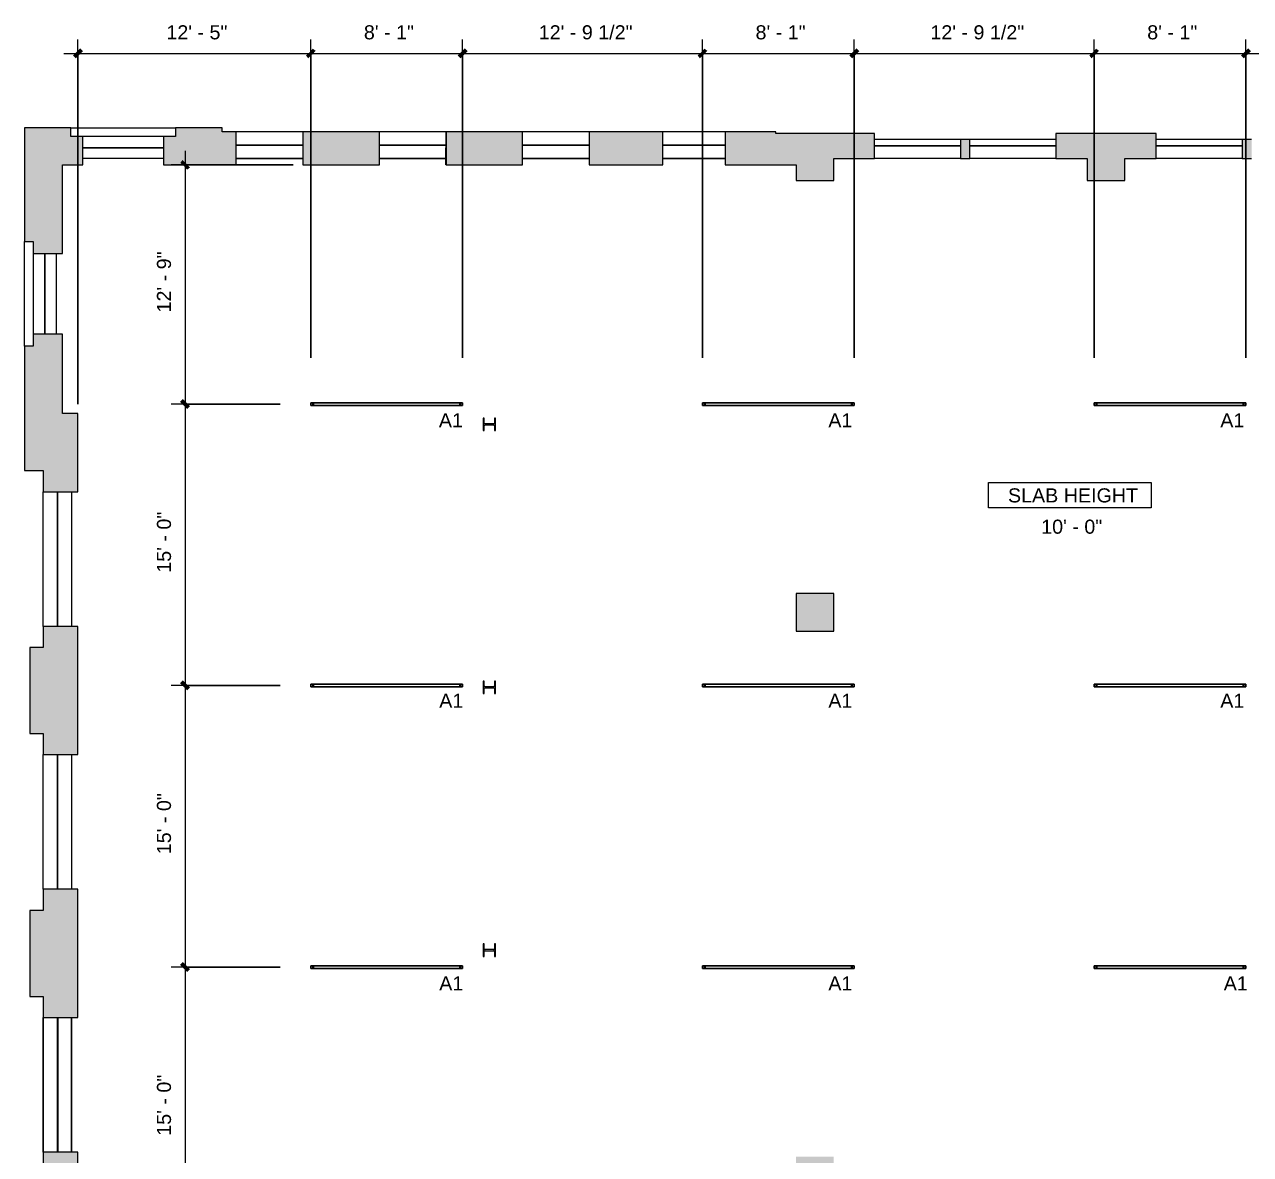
# Model space of a CAD drawing. Header units: inches. Extents: x 0 to 2024, y 708 to 2121.
# Drawn here: x 0 to 783, y 1399 to 2121 of the extents above; entities that cross this region are included whole.
import ezdxf

# ---------------------------------------------------------------- set-up
doc = ezdxf.new("R2010")
doc.units = ezdxf.units.IN
doc.header["$MEASUREMENT"] = 0
for name, color, linetype, lineweight in [('A-ANNO-DIMS', 211, 'Continuous', 9), ('A-ANNO-DIMS-96', 211, 'Continuous', 9), ('A-CLNG', 13, 'Continuous', 13), ('A-DETL', 90, 'Continuous', 9), ('A-DETL-GENF', 92, 'Continuous', 9), ('CORE', 7, 'Continuous', 9), ('E-LITE-EQPM', 33, 'Continuous', 9), ('E-LITE-EQPM-IDEN', 33, 'Continuous', 9), ('G-ANNO-TEXT', 231, 'Continuous', 9), ('Victor Bldg - 6th Floor_LINK_dwg', 8, 'Continuous', 9), ('WINDOWS', 7, 'Continuous', 9), ('WINDOWS SILL', 7, 'Continuous', 9)]:
    doc.layers.add(name, color=color, linetype=linetype, lineweight=lineweight)
doc.styles.add('Arial', font='arial.ttf', dxfattribs={"height": 9})
doc.styles.add('Swis721 Lt BT', font='swissl.ttf', dxfattribs={"height": 9})
doc.dimstyles.new('OTJ_-_3_32__Linear__1_2__Tolerance', dxfattribs={"dimscale": 12, "dimtxt": 9.497835, "dimasz": 0.375, "dimexe": 0.75, "dimexo": 0.5, "dimgap": 0.5, "dimtad": 1, "dimdec": 1, "dimrnd": 0.5, "dimzin": 3, "dimdsep": 46, "dimlunit": 4, "dimtxsty": 'Swis721 Lt BT', "dimblk1": 'OBLIQUE', "dimblk2": 'OBLIQUE', "dimsah": 1, "dimcen": 0.09, "dimdle": 0.75, "dimazin": 0, "dimtfac": 1, "dimtdec": 4, "dimtix": 1, "dimtmove": 0, "dimatfit": 3, "dimfxl": 1, "dimtvp": 1, "dimfrac": 2, "dimtolj": 1, "dimtzin": 0, "dimarcsym": 2})

# ---------------------------------------------------------------- blocks, each defined once
blk = doc.blocks.new('Victor Bldg - 6th Floor_LINK_dwg-6972721-Level 06  RCP')
at = {"layer": 'CORE'}
for p, q in [((269.25, 2052.5), (269.25, 2035.5)), ((269.38, 2031.38), (269.25, 2031.38)), ((299.75, 1865.93), (294.25, 1865.93)), ((294.25, 1865.18), (299.75, 1865.18)), ((299.75, 1697.93), (294.25, 1697.93)), ((294.25, 1697.18), (299.75, 1697.18)), ((299.75, 1529.93), (294.25, 1529.93)), ((294.25, 1529.18), (299.75, 1529.18))]:
    blk.add_line(p, q, dxfattribs=at)
at = {"layer": 'CORE', "flags": 128}
blk.add_lwpolyline([(269.38, 2052.5), (269.25, 2052.5)], close=True, dxfattribs=at)
for points in [[(269.25, 2031.38), (269.25, 2042.25), (269.38, 2042.25)], [(293.75, 1866.43), (293.75, 1869.56), (293, 1869.56), (293, 1861.56), (293.75, 1861.56), (293.75, 1864.68)], [(300.25, 1864.68), (300.25, 1861.56), (301, 1861.56), (301, 1869.56), (300.25, 1869.56), (300.25, 1866.43)], [(293.75, 1698.43), (293.75, 1701.56), (293, 1701.56), (293, 1693.56), (293.75, 1693.56), (293.75, 1696.68)], [(300.25, 1696.68), (300.25, 1693.56), (301, 1693.56), (301, 1701.56), (300.25, 1701.56), (300.25, 1698.43)], [(293.75, 1530.43), (293.75, 1533.56), (293, 1533.56), (293, 1525.56), (293.75, 1525.56), (293.75, 1528.68)], [(300.25, 1528.68), (300.25, 1525.56), (301, 1525.56), (301, 1533.56), (300.25, 1533.56), (300.25, 1530.43)]]:
    blk.add_lwpolyline(points, dxfattribs=at)
at = {"layer": 'CORE'}
for centre, start, end in [((294.25, 1866.43), 180, 270), ((294.25, 1864.68), 90, 180), ((299.75, 1866.43), 270, 0), ((299.75, 1864.68), 0, 90), ((294.25, 1698.43), 180, 270), ((294.25, 1696.68), 90, 180), ((299.75, 1698.43), 270, 0), ((299.75, 1696.68), 0, 90), ((294.25, 1530.43), 180, 270), ((294.25, 1528.68), 90, 180), ((299.75, 1530.43), 270, 0), ((299.75, 1528.68), 0, 90)]:
    blk.add_arc(centre, 0.5, start, end, dxfattribs=at)
at = {"layer": 'WINDOWS'}
for p, q in [((37.25, 2042.5), (88.75, 2042.5)), ((37.25, 2042.25), (88.75, 2042.25)), ((135.25, 2044.25), (177.75, 2044.25)), ((135.25, 2044), (177.75, 2044)), ((226.75, 2044.25), (269.25, 2044.25)), ((226.75, 2044), (269.25, 2044)), ((318.25, 2044.25), (360.75, 2044.25)), ((318.25, 2044), (360.75, 2044)), ((407.75, 2044.25), (447.75, 2044.25)), ((407.75, 2044), (447.75, 2044)), ((598, 2043.5), (543, 2043.5)), ((598, 2043.25), (543, 2043.25)), ((659, 2043.5), (604, 2043.5)), ((659, 2043.25), (604, 2043.25)), ((778, 2043.5), (723, 2043.5)), ((778, 2043.25), (723, 2043.25)), ((12.88, 1923.25), (12.88, 1974.75)), ((13.12, 1923.25), (13.12, 1974.75)), ((21, 1736.5), (21, 1822.5)), ((21.25, 1736.5), (21.25, 1822.5)), ((21, 1568.5), (21, 1654.5)), ((21.25, 1568.5), (21.25, 1654.5))]:
    blk.add_line(p, q, dxfattribs=at)
at = {"layer": 'WINDOWS', "flags": 128}
for points in [[(21, 1486.5), (21, 1400.5)], [(21.25, 1486.5), (21.25, 1400.5)]]:
    blk.add_lwpolyline(points, close=True, dxfattribs=at)
at = {"layer": 'WINDOWS SILL'}
for p, q in [((29.5, 2055), (96.5, 2055)), ((177.75, 2052.5), (135.25, 2052.5)), ((269.25, 2052.5), (226.75, 2052.5)), ((360.75, 2052.5), (318.25, 2052.5)), ((447.75, 2052.5), (407.75, 2052.5)), ((88.75, 2049.5), (37.25, 2049.5)), ((598, 2047.5), (543, 2047.5)), ((659, 2047.5), (604, 2047.5)), ((778, 2047.5), (723, 2047.5)), ((88.75, 2035.5), (37.25, 2035.5)), ((135.25, 2035.5), (177.75, 2035.5)), ((226.75, 2035.5), (269.25, 2035.5)), ((318.25, 2035.5), (360.75, 2035.5)), ((407.75, 2035.5), (447.75, 2035.5)), ((598, 2035.5), (543, 2035.5)), ((659, 2035.5), (604, 2035.5)), ((778, 2035.5), (723, 2035.5)), ((0, 1915.5), (0, 1982.5)), ((5.5, 1974.75), (5.5, 1923.25)), ((20.25, 1974.75), (20.25, 1923.25)), ((12, 1736.5), (12, 1822.5)), ((30, 1822.5), (30, 1736.5)), ((12, 1568.5), (12, 1654.5)), ((30, 1654.5), (30, 1568.5))]:
    blk.add_line(p, q, dxfattribs=at)
at = {"layer": 'WINDOWS SILL', "flags": 128}
blk.add_lwpolyline([(12, 1486.5), (12, 1400.5)], close=True, dxfattribs=at)
blk.add_lwpolyline([(30, 1486.5), (30, 1400.5), (30, 1486.5), (30, 1400.5)], dxfattribs=at)
blk = doc.blocks.new('L-Pendant-Axis-Sculpt-Direct_Indirect - SCDI-F-8-4584194-Level 06  RCP')
at = {"layer": 'A-DETL-GENF'}
for p, q in [((48.5, 0.875), (-48.5, 0.875)), ((-48.5, 0.875), (-48.5, -0.875)), ((-48.5, 0.875), (48.5, 0.875)), ((-48.5, -0.875), (-48.5, 0.875)), ((48.5, -0.875), (48.5, 0.875)), ((48.5, 0.875), (48.5, -0.875)), ((-48.5, -0.875), (48.5, -0.875)), ((48.5, -0.875), (-48.5, -0.875))]:
    blk.add_line(p, q, dxfattribs=at)
for centre in [(-47, 0), (47, 0)]:
    blk.add_circle(centre, 0.25, dxfattribs=at)
blk = doc.blocks.new('DIMBLOCK1-Level 06  RCP')
at = {"layer": 'A-ANNO-DIMS-96'}
for p, q in [((102.61, 2040.38), (102.61, 1878.5)), ((171.75, 2031.38), (93.61, 2031.38)), ((102.61, 2031.38), (171.75, 2031.38)), ((163.26, 1878.5), (93.61, 1878.5)), ((102.61, 1878.5), (163.26, 1878.5))]:
    blk.add_line(p, q, dxfattribs=at)
at = {"layer": 'A-ANNO-DIMS-96', "lineweight": 50}
for p, q in [((102.61, 2031.38), (100.36, 2033.62)), ((102.61, 2031.38), (104.86, 2029.12)), ((102.61, 1878.5), (100.36, 1880.75)), ((102.61, 1878.5), (104.86, 1876.25))]:
    blk.add_line(p, q, dxfattribs=at)
at = {"layer": 'A-ANNO-DIMS-96', "color": 0, "insert": (84.59, 1937.07), "char_height": 9, "width": 42.8759, "attachment_point": 1, "rotation": 90, "line_spacing_factor": 1.005062, "style": 'Swis721 Lt BT'}
blk.add_mtext('12\' - 9"', dxfattribs=at)
blk = doc.blocks.new('_Oblique')
at = {"color": 0, "linetype": 'ByBlock', "lineweight": -2}
blk.add_line((-0.5, -0.5), (0.5, 0.5), dxfattribs=at)
blk = doc.blocks.new('DIMBLOCK2-Level 06  RCP')
at = {"layer": 'A-ANNO-DIMS-96', "lineweight": 50}
for p, q in [((102.61, 1878.5), (100.36, 1880.75)), ((102.61, 1878.5), (104.86, 1876.25)), ((102.61, 1698.75), (100.36, 1701)), ((102.61, 1698.75), (104.86, 1696.5))]:
    blk.add_line(p, q, dxfattribs=at)
at = {"layer": 'A-ANNO-DIMS-96'}
for p, q in [((163.26, 1878.5), (93.61, 1878.5)), ((102.61, 1878.5), (102.61, 1698.75)), ((102.61, 1878.5), (163.26, 1878.5)), ((163.26, 1698.75), (93.61, 1698.75)), ((102.61, 1698.75), (163.26, 1698.75))]:
    blk.add_line(p, q, dxfattribs=at)
at = {"layer": 'A-ANNO-DIMS-96', "color": 0, "insert": (84.59, 1770.76), "char_height": 9, "width": 42.8759, "attachment_point": 1, "rotation": 90, "line_spacing_factor": 1.005062, "style": 'Swis721 Lt BT'}
blk.add_mtext('15\' - 0"', dxfattribs=at)
blk = doc.blocks.new('DIMBLOCK3-Level 06  RCP')
at = {"layer": 'A-ANNO-DIMS-96', "lineweight": 50}
for p, q in [((102.61, 1698.75), (100.36, 1701)), ((102.61, 1698.75), (104.86, 1696.5)), ((102.61, 1518.75), (100.36, 1521)), ((102.61, 1518.75), (104.86, 1516.5))]:
    blk.add_line(p, q, dxfattribs=at)
at = {"layer": 'A-ANNO-DIMS-96'}
for p, q in [((163.26, 1698.75), (93.61, 1698.75)), ((102.61, 1698.75), (102.61, 1518.75)), ((102.61, 1698.75), (163.26, 1698.75)), ((163.26, 1518.75), (93.61, 1518.75)), ((102.61, 1518.75), (163.26, 1518.75))]:
    blk.add_line(p, q, dxfattribs=at)
at = {"layer": 'A-ANNO-DIMS-96', "color": 0, "insert": (84.59, 1590.89), "char_height": 9, "width": 42.8759, "attachment_point": 1, "rotation": 90, "line_spacing_factor": 1.005062, "style": 'Swis721 Lt BT'}
blk.add_mtext('15\' - 0"', dxfattribs=at)
blk = doc.blocks.new('DIMBLOCK4-Level 06  RCP')
at = {"layer": 'A-ANNO-DIMS-96', "lineweight": 50}
for p, q in [((102.61, 1518.75), (100.36, 1521)), ((102.61, 1518.75), (104.86, 1516.5)), ((102.61, 1338.94), (100.36, 1341.19)), ((102.61, 1338.94), (104.86, 1336.69))]:
    blk.add_line(p, q, dxfattribs=at)
at = {"layer": 'A-ANNO-DIMS-96'}
for p, q in [((163.26, 1518.75), (93.61, 1518.75)), ((102.61, 1518.75), (102.61, 1338.94)), ((102.61, 1518.75), (163.26, 1518.75)), ((163.26, 1338.94), (93.61, 1338.94)), ((102.61, 1338.94), (163.26, 1338.94))]:
    blk.add_line(p, q, dxfattribs=at)
at = {"layer": 'A-ANNO-DIMS-96', "color": 0, "insert": (84.59, 1410.98), "char_height": 9, "width": 42.8759, "attachment_point": 1, "rotation": 90, "line_spacing_factor": 1.005062, "style": 'Swis721 Lt BT'}
blk.add_mtext('15\' - 0"', dxfattribs=at)
blk = doc.blocks.new('DIMBLOCK8-Level 06  RCP')
at = {"layer": 'A-ANNO-DIMS-96'}
for p, q in [((34.12, 1878.5), (34.12, 2111.58)), ((182.87, 1908.14), (182.87, 2111.58)), ((25.12, 2102.58), (182.87, 2102.58)), ((34.12, 2102.58), (34.12, 1878.5)), ((182.87, 2102.58), (182.87, 1908.14))]:
    blk.add_line(p, q, dxfattribs=at)
at = {"layer": 'A-ANNO-DIMS-96', "lineweight": 50}
for p, q in [((34.12, 2102.58), (31.88, 2100.33)), ((34.12, 2102.58), (36.37, 2104.83)), ((182.87, 2102.58), (180.62, 2100.33)), ((182.87, 2102.58), (185.12, 2104.83))]:
    blk.add_line(p, q, dxfattribs=at)
at = {"layer": 'A-ANNO-DIMS-96', "color": 0, "insert": (90.64, 2120.6), "char_height": 9, "width": 42.8759, "attachment_point": 1, "line_spacing_factor": 1.005062, "style": 'Swis721 Lt BT'}
blk.add_mtext('12\' - 5"', dxfattribs=at)
blk = doc.blocks.new('DIMBLOCK9-Level 06  RCP')
at = {"layer": 'A-ANNO-DIMS-96'}
for p, q in [((182.87, 1908.14), (182.87, 2111.58)), ((279.87, 1908.14), (279.87, 2111.58)), ((182.87, 2102.58), (279.87, 2102.58)), ((182.87, 2102.58), (182.87, 1908.14)), ((279.87, 2102.58), (279.87, 1908.14))]:
    blk.add_line(p, q, dxfattribs=at)
at = {"layer": 'A-ANNO-DIMS-96', "lineweight": 50}
for p, q in [((182.87, 2102.58), (180.62, 2100.33)), ((182.87, 2102.58), (185.12, 2104.83)), ((279.87, 2102.58), (277.62, 2100.33)), ((279.87, 2102.58), (282.12, 2104.83))]:
    blk.add_line(p, q, dxfattribs=at)
at = {"layer": 'A-ANNO-DIMS-96', "color": 0, "insert": (216.83, 2120.6), "char_height": 9, "width": 34.9159, "attachment_point": 1, "line_spacing_factor": 1.005062, "style": 'Swis721 Lt BT'}
blk.add_mtext('8\' - 1"', dxfattribs=at)
blk = doc.blocks.new('DIMBLOCK10-Level 06  RCP')
at = {"layer": 'A-ANNO-DIMS-96'}
for p, q in [((279.87, 1908.14), (279.87, 2111.58)), ((433.13, 1908.14), (433.13, 2111.58)), ((279.87, 2102.58), (433.13, 2102.58)), ((279.87, 2102.58), (279.87, 1908.14)), ((433.13, 2102.58), (433.13, 1908.14))]:
    blk.add_line(p, q, dxfattribs=at)
at = {"layer": 'A-ANNO-DIMS-96', "lineweight": 50}
for p, q in [((279.87, 2102.58), (277.62, 2100.33)), ((279.87, 2102.58), (282.12, 2104.83)), ((433.13, 2102.58), (430.88, 2100.33)), ((433.13, 2102.58), (435.38, 2104.83))]:
    blk.add_line(p, q, dxfattribs=at)
at = {"layer": 'A-ANNO-DIMS-96', "color": 0, "insert": (328.54, 2120.6), "char_height": 9, "width": 67.118, "attachment_point": 1, "line_spacing_factor": 1.005062, "style": 'Swis721 Lt BT'}
blk.add_mtext('12\' - 9 1/2"', dxfattribs=at)
blk = doc.blocks.new('DIMBLOCK11-Level 06  RCP')
at = {"layer": 'A-ANNO-DIMS-96'}
for p, q in [((433.13, 1908.14), (433.13, 2111.58)), ((530.13, 1908.14), (530.13, 2111.58)), ((433.13, 2102.58), (530.13, 2102.58)), ((433.13, 2102.58), (433.13, 1908.14)), ((530.13, 2102.58), (530.13, 1908.14))]:
    blk.add_line(p, q, dxfattribs=at)
at = {"layer": 'A-ANNO-DIMS-96', "lineweight": 50}
for p, q in [((433.13, 2102.58), (430.88, 2100.33)), ((433.13, 2102.58), (435.38, 2104.83)), ((530.13, 2102.58), (527.88, 2100.33)), ((530.13, 2102.58), (532.38, 2104.83))]:
    blk.add_line(p, q, dxfattribs=at)
at = {"layer": 'A-ANNO-DIMS-96', "color": 0, "insert": (467.08, 2120.6), "char_height": 9, "width": 34.9159, "attachment_point": 1, "line_spacing_factor": 1.005062, "style": 'Swis721 Lt BT'}
blk.add_mtext('8\' - 1"', dxfattribs=at)
blk = doc.blocks.new('DIMBLOCK12-Level 06  RCP')
at = {"layer": 'A-ANNO-DIMS-96'}
for p, q in [((530.13, 1908.14), (530.13, 2111.58)), ((683.39, 1908.14), (683.39, 2111.58)), ((530.13, 2102.58), (683.39, 2102.58)), ((530.13, 2102.58), (530.13, 1908.14)), ((683.39, 2102.58), (683.39, 1908.14))]:
    blk.add_line(p, q, dxfattribs=at)
at = {"layer": 'A-ANNO-DIMS-96', "lineweight": 50}
for p, q in [((530.13, 2102.58), (527.88, 2100.33)), ((530.13, 2102.58), (532.38, 2104.83)), ((683.39, 2102.58), (681.14, 2100.33)), ((683.39, 2102.58), (685.64, 2104.83))]:
    blk.add_line(p, q, dxfattribs=at)
at = {"layer": 'A-ANNO-DIMS-96', "color": 0, "insert": (578.79, 2120.6), "char_height": 9, "width": 67.118, "attachment_point": 1, "line_spacing_factor": 1.005062, "style": 'Swis721 Lt BT'}
blk.add_mtext('12\' - 9 1/2"', dxfattribs=at)
blk = doc.blocks.new('DIMBLOCK13-Level 06  RCP')
at = {"layer": 'A-ANNO-DIMS-96'}
for p, q in [((683.39, 1908.14), (683.39, 2111.58)), ((780.39, 1908.14), (780.39, 2111.58)), ((683.39, 2102.58), (780.39, 2102.58)), ((683.39, 2102.58), (683.39, 1908.14)), ((780.39, 2102.58), (780.39, 1908.14))]:
    blk.add_line(p, q, dxfattribs=at)
at = {"layer": 'A-ANNO-DIMS-96', "lineweight": 50}
for p, q in [((683.39, 2102.58), (681.14, 2100.33)), ((683.39, 2102.58), (685.64, 2104.83)), ((780.39, 2102.58), (778.14, 2100.33)), ((780.39, 2102.58), (782.64, 2104.83))]:
    blk.add_line(p, q, dxfattribs=at)
at = {"layer": 'A-ANNO-DIMS-96', "color": 0, "insert": (717.34, 2120.6), "char_height": 9, "width": 34.9159, "attachment_point": 1, "line_spacing_factor": 1.005062, "style": 'Swis721 Lt BT'}
blk.add_mtext('8\' - 1"', dxfattribs=at)
blk = doc.blocks.new('DIMBLOCK14-Level 06  RCP')
at = {"layer": 'A-ANNO-DIMS-96'}
for p, q in [((780.39, 1908.14), (780.39, 2111.58)), ((933.64, 1908.14), (933.64, 2111.58)), ((780.39, 2102.58), (933.64, 2102.58)), ((780.39, 2102.58), (780.39, 1908.14)), ((933.64, 2102.58), (933.64, 1908.14))]:
    blk.add_line(p, q, dxfattribs=at)
at = {"layer": 'A-ANNO-DIMS-96', "lineweight": 50}
for p, q in [((780.39, 2102.58), (778.14, 2100.33)), ((780.39, 2102.58), (782.64, 2104.83)), ((933.64, 2102.58), (931.39, 2100.33)), ((933.64, 2102.58), (935.89, 2104.83))]:
    blk.add_line(p, q, dxfattribs=at)
at = {"layer": 'A-ANNO-DIMS-96', "color": 0, "insert": (829.05, 2120.6), "char_height": 9, "width": 67.118, "attachment_point": 1, "line_spacing_factor": 1.005062, "style": 'Swis721 Lt BT'}
blk.add_mtext('12\' - 9 1/2"', dxfattribs=at)

msp = doc.modelspace()

# ---------------------------------------------------------------- hatches: boundary and pattern name
at = {"layer": 'A-DETL-GENF'}
h = msp.add_hatch(color=7, dxfattribs=at)
h.paths.add_polyline_path([(30, 707.52), (34.12, 707.52), (34.12, 728.5), (12, 728.5), (12, 716.5), (3.5, 716.5), (3.5, 707.52), (14.84, 707.52)], flags=0)
h.paths.add_polyline_path([(12, 814.5), (34.12, 814.5), (34.12, 896.5), (12, 896.5), (12, 884.5), (3.5, 884.5), (3.5, 826.5), (12, 826.5)], flags=0)
h.paths.add_polyline_path([(12, 982.5), (34.12, 982.5), (34.12, 1064.5), (12, 1064.5), (12, 1052.5), (3.5, 1052.5), (3.5, 994.5), (12, 994.5)], flags=0)
h.paths.add_polyline_path([(493, 1013.5), (517, 1013.5), (517, 1037.5), (493, 1037.5), (493, 1021.82)], flags=0)
h.paths.add_polyline_path([(24.37, 1150.5), (34.12, 1150.5), (34.12, 1206), (24.37, 1206), (24.37, 1249.75), (5.5, 1249.75), (5.5, 1242), (0, 1242), (0, 1162.5), (12, 1162.5), (12, 1150.5)], flags=0)
h.paths.add_polyline_path([(20.25, 1301.25), (24.37, 1301.25), (24.37, 1355.38), (34.12, 1355.38), (34.12, 1400.5), (12, 1400.5), (12, 1387), (0, 1387), (0, 1309), (5.5, 1309), (5.5, 1301.25)], flags=0)
h.paths.add_polyline_path([(1453, 1371.5), (1455, 1371.5), (1455, 1399.5), (1427, 1399.5), (1427, 1371.5), (1443, 1371.5)], flags=0)
h.paths.add_polyline_path([(1815, 1371.5), (1815, 1399.5), (1787, 1399.5), (1787, 1371.5), (1813.84, 1371.5)], flags=0)
h.paths.add_polyline_path([(829, 1373.5), (853, 1373.5), (853, 1397.5), (829, 1397.5)], flags=0)
h.paths.add_polyline_path([(1093, 1373.5), (1093, 1397.5), (1069, 1397.5), (1069, 1373.5)], flags=0)
h.paths.add_polyline_path([(517, 1373.5), (517, 1397.5), (493, 1397.5), (493, 1373.5)], flags=0)
h.paths.add_polyline_path([(34.12, 1486.5), (34.12, 1568.5), (12, 1568.5), (12, 1555), (3.5, 1555), (3.5, 1500), (12, 1500), (12, 1486.5), (30, 1486.5)], flags=0)
h.paths.add_polyline_path([(30, 1654.5), (34.12, 1654.5), (34.12, 1736.5), (12, 1736.5), (12, 1723), (3.5, 1723), (3.5, 1668), (12, 1668), (12, 1654.5)], flags=0)
h.paths.add_polyline_path([(1787, 1731.5), (1815, 1731.5), (1815, 1759.5), (1787, 1759.5), (1787, 1733.5)], flags=0)
h.paths.add_polyline_path([(1431.73, 1733.5), (1453, 1733.5), (1453, 1757.5), (1429, 1757.5), (1429, 1733.5)], flags=0)
h.paths.add_polyline_path([(1069, 1733.5), (1093, 1733.5), (1093, 1757.5), (1069, 1757.5)], flags=0)
h.paths.add_polyline_path([(853, 1733.5), (853, 1757.5), (829, 1757.5), (829, 1733.5)], flags=0)
h.paths.add_polyline_path([(493, 1733.5), (517, 1733.5), (517, 1757.5), (493, 1757.5)], flags=0)
h.paths.add_polyline_path([(24.37, 1822.5), (34.12, 1822.5), (34.12, 1872.5), (24.37, 1872.5), (24.37, 1923.25), (5.5, 1923.25), (5.5, 1915.5), (0, 1915.5), (0, 1836), (12, 1836), (12, 1822.5)], flags=0)
h.paths.add_polyline_path([(20.25, 1974.75), (24.37, 1974.75), (24.37, 2031.38), (37.25, 2031.38), (37.25, 2049.5), (29.5, 2049.5), (29.5, 2055), (0, 2055), (0, 1982.5), (5.5, 1982.5), (5.5, 1974.75)], flags=0)
h.paths.add_polyline_path([(1063, 2021.5), (1063, 2035.5), (1083, 2035.5), (1083, 2051.5), (1019, 2051.5), (1019, 2035.5), (1039, 2035.5), (1039, 2021.5), (1056.5, 2021.5)], flags=0)
h.paths.add_polyline_path([(1416.5, 2021.5), (1423, 2021.5), (1423, 2035.5), (1443, 2035.5), (1443, 2051.5), (1379, 2051.5), (1379, 2035.5), (1399, 2035.5), (1399, 2021.5)], flags=0)
h.paths.add_polyline_path([(1776.5, 2021.5), (1783, 2021.5), (1783, 2035.5), (1803, 2035.5), (1803, 2051.5), (1739, 2051.5), (1739, 2035.5), (1759, 2035.5), (1759, 2021.5)], flags=0)
h.paths.add_polyline_path([(703, 2021.5), (703, 2035.5), (723, 2035.5), (723, 2051.5), (659, 2051.5), (659, 2035.5), (679, 2035.5), (679, 2021.5), (685.5, 2021.5)], flags=0)
h.paths.add_polyline_path([(499.38, 2021.5), (517, 2021.5), (517, 2035.5), (543, 2035.5), (543, 2051.5), (480, 2051.5), (480, 2052.5), (447.75, 2052.5), (447.75, 2031.38), (493, 2031.38), (493, 2021.5)], flags=0)
h.paths.add_polyline_path([(407.75, 2031.38), (407.75, 2052.5), (360.75, 2052.5), (360.75, 2031.38)], flags=0)
h.paths.add_polyline_path([(88.75, 2031.38), (135.25, 2031.38), (135.25, 2052.5), (126.25, 2052.5), (126.25, 2055), (96.5, 2055), (96.5, 2049.5), (88.75, 2049.5), (88.75, 2035.5)], flags=0)
h.paths.add_polyline_path([(216.77, 2031.38), (226.75, 2031.38), (226.75, 2052.5), (177.75, 2052.5), (177.75, 2031.38)], flags=0)
h.paths.add_polyline_path([(318.25, 2031.38), (318.25, 2052.5), (269.38, 2052.5), (269.38, 2031.38)], flags=0)
h.paths.add_polyline_path([(598, 2035.5), (604, 2035.5), (604, 2047.5), (598, 2047.5)], flags=0)
h.paths.add_polyline_path([(784, 2035.5), (784, 2047.5), (778, 2047.5), (778, 2035.5)], flags=0)
h.paths.add_polyline_path([(958, 2035.5), (964, 2035.5), (964, 2047.5), (958, 2047.5)], flags=0)
h.paths.add_polyline_path([(839, 2035.5), (903, 2035.5), (903, 2051.5), (839, 2051.5)], flags=0)
h.paths.add_polyline_path([(1504, 2035.5), (1504, 2047.5), (1498, 2047.5), (1498, 2035.5)], flags=0)
h.paths.add_polyline_path([(1864, 2035.5), (1864, 2047.5), (1858, 2047.5), (1858, 2035.5)], flags=0)
h.paths.add_polyline_path([(1684, 2035.5), (1684, 2047.5), (1678, 2047.5), (1678, 2035.5)], flags=0)
h.paths.add_polyline_path([(1623, 2035.5), (1623, 2051.5), (1559, 2051.5), (1559, 2035.5)], flags=0)
h.paths.add_polyline_path([(1919, 2035.5), (1983, 2035.5), (1983, 2051.5), (1919, 2051.5), (1919, 2047.5)], flags=0)
h.paths.add_polyline_path([(1138, 2035.5), (1144, 2035.5), (1144, 2047.5), (1138, 2047.5)], flags=0)
h.paths.add_polyline_path([(1199, 2035.5), (1263, 2035.5), (1263, 2051.5), (1199, 2051.5), (1199, 2047.5)], flags=0)
h.paths.add_polyline_path([(1324, 2035.5), (1324, 2047.5), (1318, 2047.5), (1318, 2035.5)], flags=0)

# ---------------------------------------------------------------- linework, layer by layer
at = {"layer": 'A-CLNG'}
for p, q in [((88.75, 2035.5), (37.25, 2035.5)), ((177.75, 2035.5), (135.25, 2035.5)), ((269.38, 2035.5), (226.75, 2035.5)), ((360.75, 2035.5), (318.25, 2035.5)), ((447.75, 2035.5), (407.75, 2035.5)), ((598, 2035.5), (543, 2035.5)), ((659, 2035.5), (604, 2035.5)), ((778, 2035.5), (723, 2035.5)), ((20.25, 1974.75), (20.25, 1923.25)), ((30, 1822.5), (30, 1736.5)), ((30, 1654.5), (30, 1568.5)), ((30, 1486.5), (30, 1400.5))]:
    msp.add_line(p, q, dxfattribs=at)
at = {"layer": 'A-DETL'}
for p, q in [((29.5, 2055), (0, 2055)), ((0, 2055), (0, 1982.5)), ((29.5, 2049.5), (29.5, 2055)), ((126.25, 2055), (96.5, 2055)), ((96.5, 2055), (96.5, 2049.5)), ((126.25, 2052.5), (126.25, 2055)), ((135.25, 2052.5), (126.25, 2052.5)), ((135.25, 2031.38), (135.25, 2052.5)), ((226.75, 2052.5), (177.75, 2052.5)), ((177.75, 2052.5), (177.75, 2031.38)), ((226.75, 2031.38), (226.75, 2052.5)), ((318.25, 2052.5), (269.38, 2052.5)), ((269.38, 2052.5), (269.38, 2031.38)), ((318.25, 2031.38), (318.25, 2052.5)), ((407.75, 2052.5), (360.75, 2052.5)), ((360.75, 2052.5), (360.75, 2031.38)), ((407.75, 2031.38), (407.75, 2052.5)), ((480, 2052.5), (447.75, 2052.5)), ((447.75, 2052.5), (447.75, 2031.38)), ((480, 2051.5), (480, 2052.5)), ((37.25, 2049.5), (29.5, 2049.5)), ((37.25, 2031.38), (37.25, 2049.5)), ((88.75, 2049.5), (88.75, 2031.38)), ((96.5, 2049.5), (88.75, 2049.5)), ((543, 2051.5), (480, 2051.5)), ((543, 2035.5), (543, 2051.5)), ((604, 2047.5), (598, 2047.5)), ((598, 2047.5), (598, 2035.5)), ((604, 2035.5), (604, 2047.5)), ((723, 2051.5), (659, 2051.5)), ((659, 2051.5), (659, 2035.5)), ((723, 2035.5), (723, 2051.5)), ((784, 2047.5), (778, 2047.5)), ((778, 2047.5), (778, 2035.5)), ((24.37, 1974.75), (24.37, 2031.38)), ((24.37, 2031.38), (37.25, 2031.38)), ((88.75, 2031.38), (135.25, 2031.38)), ((177.75, 2031.38), (226.75, 2031.38)), ((269.38, 2031.38), (318.25, 2031.38)), ((360.75, 2031.38), (407.75, 2031.38)), ((447.75, 2031.38), (493, 2031.38)), ((493, 2031.38), (493, 2021.5)), ((517, 2021.5), (517, 2035.5)), ((517, 2035.5), (543, 2035.5)), ((598, 2035.5), (604, 2035.5)), ((659, 2035.5), (679, 2035.5)), ((679, 2035.5), (679, 2021.5)), ((703, 2021.5), (703, 2035.5)), ((703, 2035.5), (723, 2035.5)), ((778, 2035.5), (784, 2035.5)), ((493, 2021.5), (517, 2021.5)), ((679, 2021.5), (703, 2021.5)), ((0, 1982.5), (5.5, 1982.5)), ((5.5, 1982.5), (5.5, 1974.75)), ((5.5, 1974.75), (24.37, 1974.75)), ((24.37, 1923.25), (5.5, 1923.25)), ((5.5, 1923.25), (5.5, 1915.5)), ((24.37, 1872.5), (24.37, 1923.25)), ((5.5, 1915.5), (0, 1915.5)), ((0, 1915.5), (0, 1836)), ((34.12, 1872.5), (24.37, 1872.5)), ((34.12, 1822.5), (34.12, 1872.5)), ((0, 1836), (12, 1836)), ((12, 1836), (12, 1822.5)), ((12, 1822.5), (34.12, 1822.5)), ((493, 1757.5), (493, 1733.5)), ((517, 1757.5), (493, 1757.5)), ((517, 1733.5), (517, 1757.5)), ((34.12, 1736.5), (12, 1736.5)), ((12, 1736.5), (12, 1723)), ((34.12, 1654.5), (34.12, 1736.5)), ((493, 1733.5), (517, 1733.5)), ((12, 1723), (3.5, 1723)), ((3.5, 1723), (3.5, 1668)), ((3.5, 1668), (12, 1668)), ((12, 1668), (12, 1654.5)), ((12, 1654.5), (34.12, 1654.5)), ((34.12, 1568.5), (12, 1568.5)), ((12, 1568.5), (12, 1555)), ((34.12, 1486.5), (34.12, 1568.5)), ((12, 1555), (3.5, 1555)), ((3.5, 1555), (3.5, 1500)), ((3.5, 1500), (12, 1500)), ((12, 1500), (12, 1486.5)), ((12, 1486.5), (34.12, 1486.5)), ((34.12, 1400.5), (12, 1400.5)), ((12, 1400.5), (12, 1387)), ((34.12, 1355.38), (34.12, 1400.5))]:
    msp.add_line(p, q, dxfattribs=at)
at = {"layer": 'G-ANNO-TEXT', "color": 7, "flags": 128}
msp.add_lwpolyline([(615.99, 1828.31), (719.9, 1828.31), (719.9, 1812.29), (615.99, 1812.29)], close=True, dxfattribs=at)

# ---------------------------------------------------------------- block references
at = {"layer": 'E-LITE-EQPM', "rotation": 180}
for p in [(231.37, 1878.5), (481.63, 1878.5), (731.89, 1878.5), (231.37, 1698.75), (481.63, 1698.75), (731.89, 1698.75), (231.37, 1518.75), (481.63, 1518.75), (731.89, 1518.75)]:
    msp.add_blockref('L-Pendant-Axis-Sculpt-Direct_Indirect - SCDI-F-8-4584194-Level 06  RCP', p, dxfattribs=at)
at = {"layer": 'Victor Bldg - 6th Floor_LINK_dwg', "color": 7}
msp.add_blockref('Victor Bldg - 6th Floor_LINK_dwg-6972721-Level 06  RCP', (0, 0), dxfattribs=at)

# ---------------------------------------------------------------- texts
at = {"layer": 'E-LITE-EQPM-IDEN', "char_height": 9, "width": 18.786, "attachment_point": 1, "style": 'Arial'}
for insert in [(264.74, 1872.65), (513.59, 1872.65), (764.03, 1872.65), (264.97, 1693.47), (513.59, 1693.47), (764.03, 1693.47), (264.97, 1512.83), (513.59, 1512.83), (766.22, 1512.83)]:
    msp.add_mtext('A1', dxfattribs=dict(at, insert=insert))
at = {"layer": 'G-ANNO-TEXT', "color": 7, "char_height": 9, "attachment_point": 1, "style": 'Swis721 Lt BT'}
for s, insert, width in [('SLAB HEIGHT', (628.36, 1824.68), 95.748), ('10\' - 0"', (649.61, 1804.68), 44.541)]:
    msp.add_mtext(s, dxfattribs=dict(at, insert=insert, width=width))

# ---------------------------------------------------------------- dimensions: what is measured, and where the dimension line sits
at = {"layer": 'A-ANNO-DIMS'}
for base, p1, p2, override, picture, middle in [((182.875, 2102.58454419), (34.125, 1872.5), (182.875, 1902.14078783), {"dimpost": '<>', "dimfxl": 151.67445}, 'DIMBLOCK8-Level 06  RCP', (108.5, 2113.20979877)), ((279.87, 2102.58), (182.87, 1902.14), (279.87, 1902.14), {"dimpost": '<>', "dimfxl": 97}, 'DIMBLOCK9-Level 06  RCP', (231.37, 2113.21)), ((433.13, 2102.58), (279.87, 1902.14), (433.13, 1902.14), {"dimpost": '<>', "dimfxl": 153.25625}, 'DIMBLOCK10-Level 06  RCP', (356.5, 2113.73)), ((530.13, 2102.58), (433.13, 1902.14), (530.13, 1902.14), {"dimpost": '<>', "dimfxl": 97}, 'DIMBLOCK11-Level 06  RCP', (481.63, 2113.21)), ((683.39, 2102.58), (530.13, 1902.14), (683.39, 1902.14), {"dimpost": '<>', "dimfxl": 153.25625}, 'DIMBLOCK12-Level 06  RCP', (606.76, 2113.73)), ((780.39, 2102.58), (683.39, 1902.14), (780.39, 1902.14), {"dimpost": '<>', "dimfxl": 97}, 'DIMBLOCK13-Level 06  RCP', (731.89, 2113.21)), ((933.6438, 2102.5845), (780.3875, 1902.1408), (933.6438, 1902.1408), {"dimpost": '<>', "dimfxl": 153.25625}, 'DIMBLOCK14-Level 06  RCP', (857.0156, 2113.7261))]:
    dim = msp.add_linear_dim(base=base, p1=p1, p2=p2, dimstyle='OTJ_-_3_32__Linear__1_2__Tolerance', override=override, dxfattribs=at)
    dim.commit()
    dim.dimension.update_dxf_attribs({"geometry": picture, "text_midpoint": middle})
for base, p1, p2, override, picture, middle in [((102.61, 1878.5), (177.75, 2031.38), (169.26, 1878.5), {"dimpost": '<>', "dimfxl": 153.110368}, 'DIMBLOCK1-Level 06  RCP', (91.98, 1954.94)), ((102.6052147, 1698.75), (169.26358229, 1878.5), (169.26358229, 1698.75), {"dimpost": '<>', "dimfxl": 179.75}, 'DIMBLOCK2-Level 06  RCP', (91.97996012, 1788.625)), ((102.61, 1518.75), (169.26, 1698.75), (169.26, 1518.75), {"dimpost": '<>', "dimfxl": 180}, 'DIMBLOCK3-Level 06  RCP', (91.98, 1608.75)), ((102.61, 1338.94), (169.26, 1518.75), (169.26, 1338.94), {"dimpost": '<>', "dimfxl": 179.81085}, 'DIMBLOCK4-Level 06  RCP', (91.98, 1428.84))]:
    dim = msp.add_linear_dim(base=base, p1=p1, p2=p2, angle=90, dimstyle='OTJ_-_3_32__Linear__1_2__Tolerance', override=override, dxfattribs=at)
    dim.commit()
    dim.dimension.update_dxf_attribs({"geometry": picture, "text_midpoint": middle})

doc.saveas('drawing.dxf')
